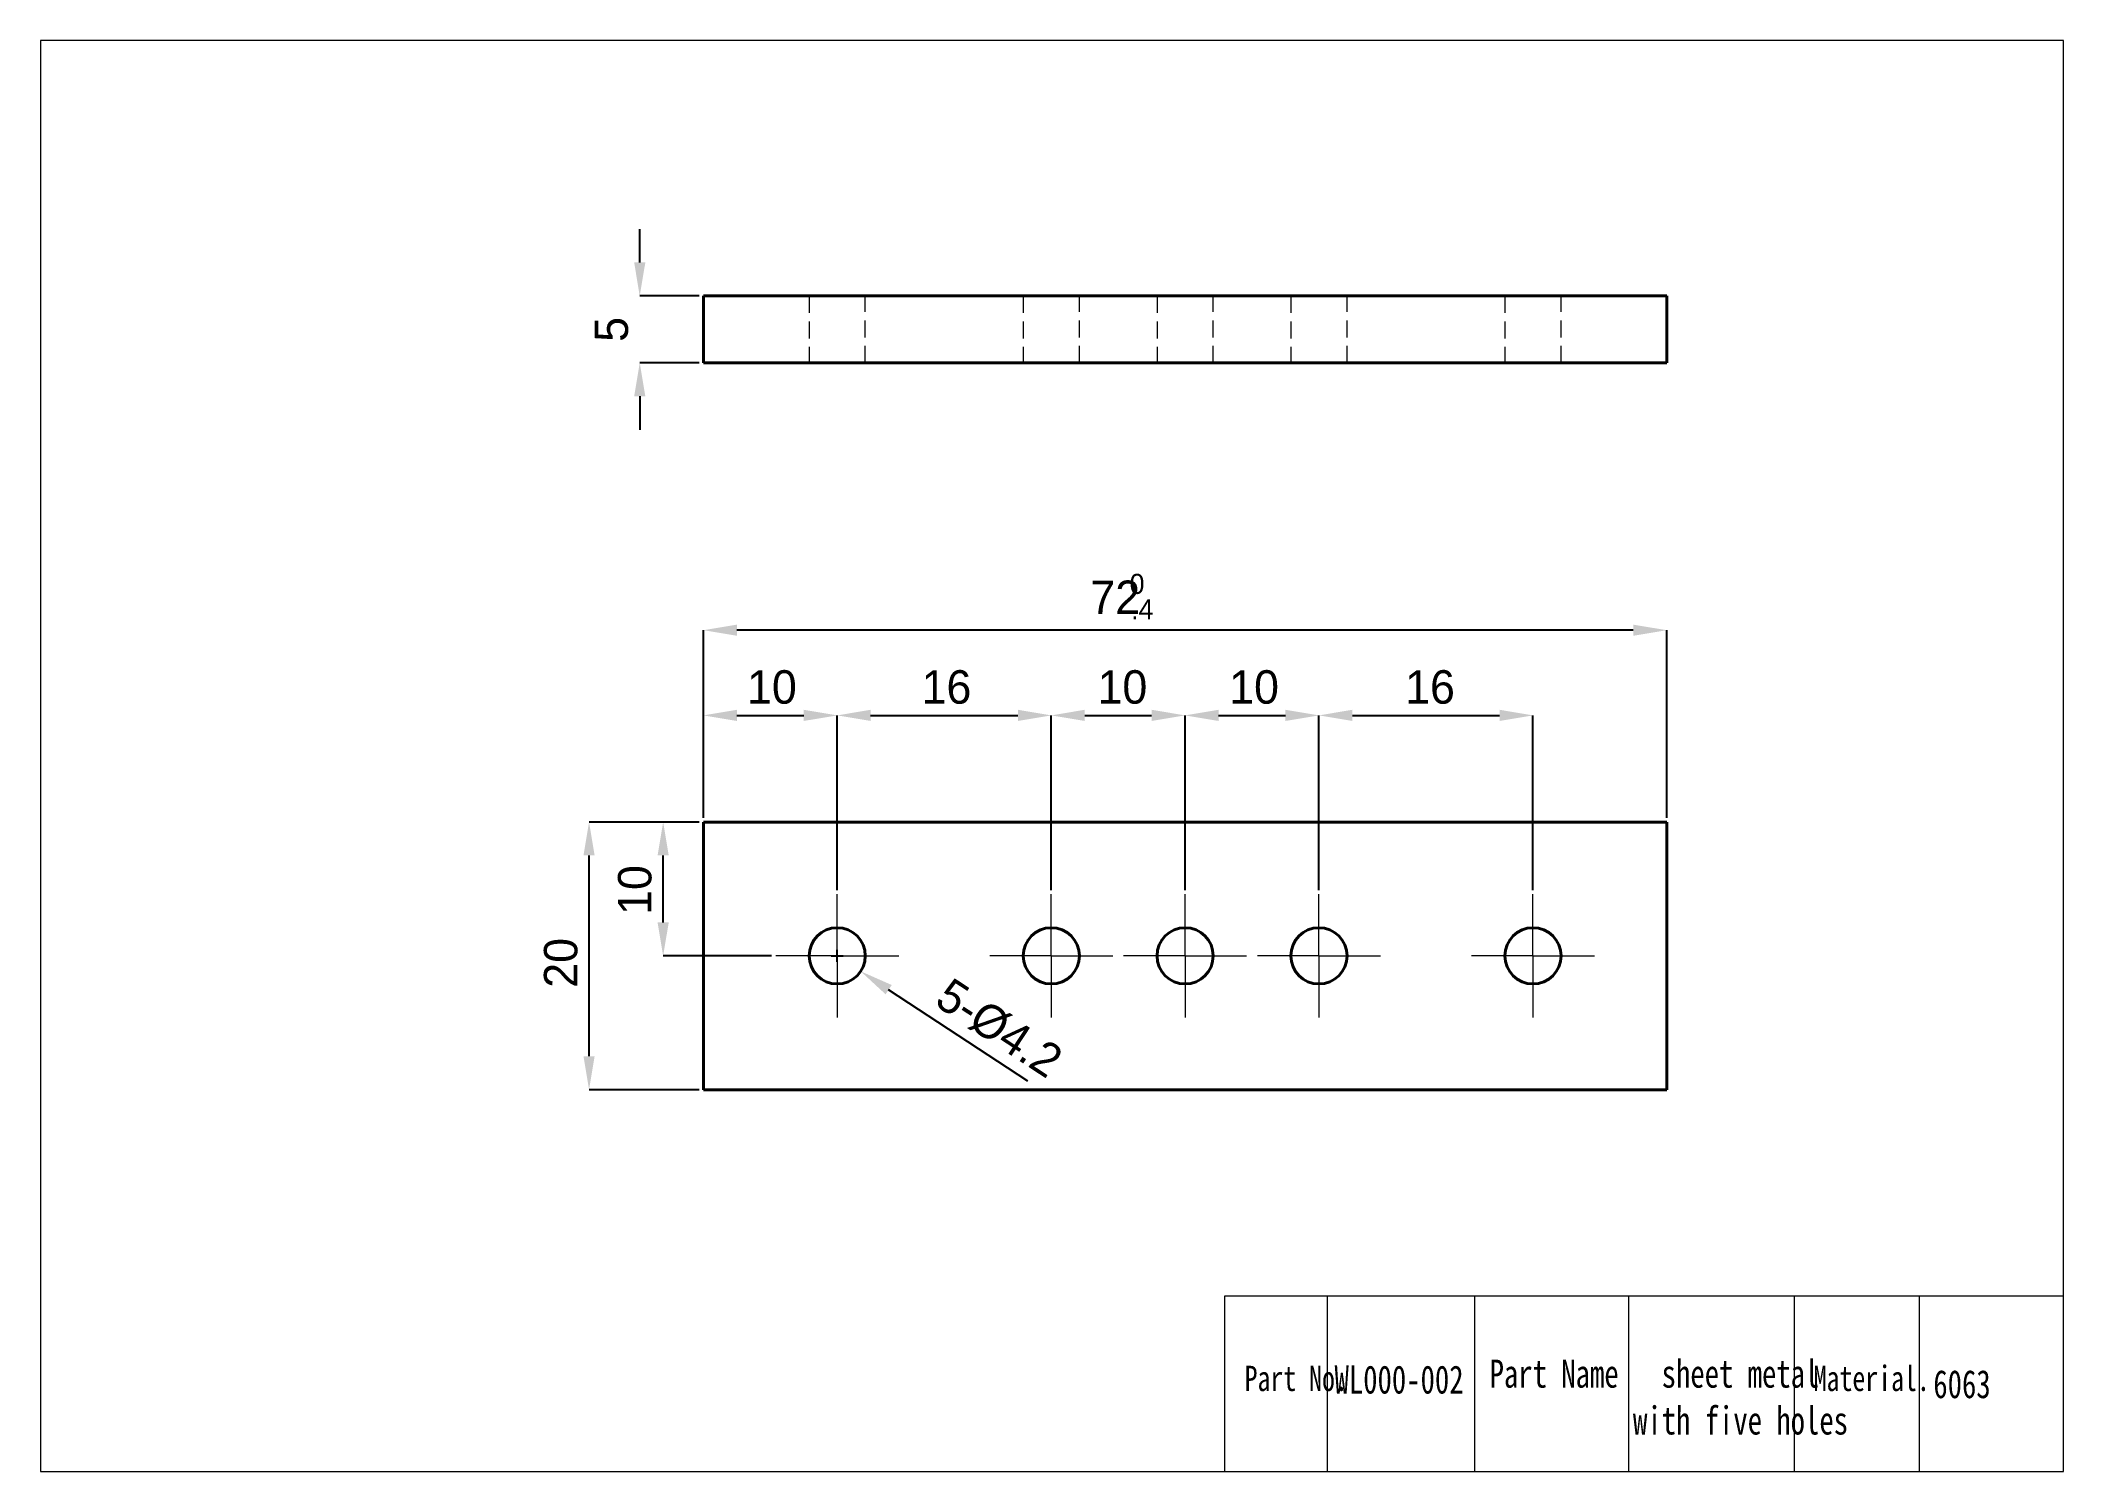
# Model space of a CAD drawing. Header units: millimetres. Extents: x 13.4 to 43.6, y 14.6 to 36.
import ezdxf

# ---------------------------------------------------------------- set-up
doc = ezdxf.new("R2010")
doc.units = ezdxf.units.MM
doc.header["$LTSCALE"] = 0.2
doc.linetypes.add('CENTERX2', pattern=[20.32, 12.7, -2.54, 2.54, -2.54])
doc.linetypes.add('HIDDEN', pattern=[1.905, 1.27, -0.635])
doc.layers.get('0').update_dxf_attribs({"lineweight": 18})
for name, color, linetype, lineweight in [('1轮廓实线层', 7, 'Continuous', 40), ('2细线层', 4, 'Continuous', 18), ('3中心线层', 1, 'CENTERX2', 18), ('4虚线层', 6, 'HIDDEN', 18), ('尺寸线层', 3, 'Continuous', 18)]:
    doc.layers.add(name, color=color, linetype=linetype, lineweight=lineweight)
doc.styles.add('SLDTEXTSTYLE1', font='')
doc.styles.get('SLDTEXTSTYLE1').set_extended_font_data('汉仪长仿宋体')
doc.dimstyles.new('SLDDIMSTYLE1', dxfattribs={"dimtxt": 0.7, "dimasz": 0.816, "dimexe": 0, "dimexo": 0.0625, "dimgap": 0.175, "dimtad": 1, "dimlfac": 5, "dimrnd": 1e-09, "dimzin": 12, "dimdsep": 46, "dimtxsty": 'SLDTEXTSTYLE1', "dimcen": 0.09, "dimdle": 1.632, "dimadec": 0, "dimazin": 3, "dimtfac": 1, "dimtofl": 0, "dimtmove": 0, "dimatfit": 3, "dimfxl": 1, "dimfrac": 2, "dimtolj": 1, "dimarcsym": 0})

# ---------------------------------------------------------------- blocks, each defined once
blk = doc.blocks.new('*X4')
at = {"layer": '2细线层', "linetype": 'Continuous'}
for points in [[(22.284, 32.653), (22.451, 32.653), (22.367, 32.153)], [(22.284, 30.653), (22.451, 30.653), (22.367, 31.153)]]:
    blk.add_hatch(color=0, dxfattribs=at).paths.add_polyline_path(points, flags=0)
at = {"layer": '2细线层', "color": 0, "linetype": 'Continuous', "lineweight": -2}
for p, q in [((22.367, 32.653), (22.367, 33.153)), ((23.257, 32.153), (22.367, 32.153)), ((23.257, 31.153), (22.367, 31.153)), ((22.367, 30.653), (22.367, 30.153))]:
    blk.add_line(p, q, dxfattribs=at)
at = {"layer": '2细线层', "color": 0, "linetype": 'Continuous', "lineweight": 0, "insert": (21.692, 31.653), "char_height": 0.5, "width": 0.98476, "attachment_point": 2, "rotation": 90, "style": 'SLDTEXTSTYLE1'}
blk.add_mtext('5', dxfattribs=at)
blk = doc.blocks.new('*X5')
at = {"layer": '2细线层', "linetype": 'Continuous'}
for points in [[(21.526, 23.792), (21.693, 23.792), (21.61, 24.292)], [(21.526, 20.792), (21.693, 20.792), (21.61, 20.292)]]:
    blk.add_hatch(color=0, dxfattribs=at).paths.add_polyline_path(points, flags=0)
at = {"layer": '2细线层', "color": 0, "linetype": 'Continuous', "lineweight": -2}
for p, q in [((23.257, 24.292), (21.61, 24.292)), ((21.61, 20.792), (21.61, 23.792)), ((23.257, 20.292), (21.61, 20.292))]:
    blk.add_line(p, q, dxfattribs=at)
at = {"layer": '2细线层', "color": 0, "linetype": 'Continuous', "lineweight": 0, "insert": (20.935, 22.187), "char_height": 0.5, "width": 0.98199, "attachment_point": 2, "rotation": 90, "style": 'SLDTEXTSTYLE1'}
blk.add_mtext('20', dxfattribs=at)
blk = doc.blocks.new('*X6')
at = {"layer": '2细线层', "linetype": 'Continuous'}
blk.add_hatch(color=0, dxfattribs=at).paths.add_polyline_path([(26.134, 21.856), (26.042, 21.717), (25.67, 22.061)], flags=0)
at = {"layer": '2细线层', "color": 0, "linetype": 'Continuous', "lineweight": -2}
for p, q in [((25.319, 22.202), (25.319, 22.382)), ((25.229, 22.292), (25.409, 22.292)), ((28.168, 20.418), (26.088, 21.786))]:
    blk.add_line(p, q, dxfattribs=at)
at = {"layer": '2细线层', "color": 0, "linetype": 'Continuous', "lineweight": 0, "insert": (27.028, 21.987), "char_height": 0.5, "width": 3.63273, "attachment_point": 1, "rotation": 326.6699, "style": 'SLDTEXTSTYLE1'}
blk.add_mtext('5-%%C4.2', dxfattribs=at)
blk = doc.blocks.new('*X7')
at = {"layer": '2细线层', "linetype": 'Continuous'}
for points in [[(22.634, 23.792), (22.801, 23.792), (22.717, 24.292)], [(22.634, 22.792), (22.801, 22.792), (22.717, 22.292)]]:
    blk.add_hatch(color=0, dxfattribs=at).paths.add_polyline_path(points, flags=0)
at = {"layer": '2细线层', "color": 0, "linetype": 'Continuous', "lineweight": -2}
for p, q in [((23.257, 24.292), (22.717, 24.292)), ((22.717, 22.792), (22.717, 23.792)), ((24.337, 22.292), (22.717, 22.292))]:
    blk.add_line(p, q, dxfattribs=at)
at = {"layer": '2细线层', "color": 0, "linetype": 'Continuous', "lineweight": 0, "insert": (22.042, 23.276), "char_height": 0.5, "width": 0.98199, "attachment_point": 2, "rotation": 90, "style": 'SLDTEXTSTYLE1'}
blk.add_mtext('10', dxfattribs=at)
blk = doc.blocks.new('*X8')
at = {"layer": '2细线层', "linetype": 'Continuous'}
for points in [[(23.819, 25.969), (23.819, 25.802), (23.319, 25.885)], [(24.819, 25.969), (24.819, 25.802), (25.319, 25.885)]]:
    blk.add_hatch(color=0, dxfattribs=at).paths.add_polyline_path(points, flags=0)
at = {"layer": '2细线层', "color": 0, "linetype": 'Continuous', "lineweight": -2}
for p, q in [((23.319, 24.354), (23.319, 25.885)), ((23.819, 25.885), (24.819, 25.885)), ((25.319, 23.274), (25.319, 25.885))]:
    blk.add_line(p, q, dxfattribs=at)
at = {"layer": '2细线层', "color": 0, "linetype": 'Continuous', "lineweight": 0, "insert": (24.343, 26.56), "char_height": 0.5, "width": 0.78532, "attachment_point": 2, "style": 'SLDTEXTSTYLE1'}
blk.add_mtext('10', dxfattribs=at)
blk = doc.blocks.new('*X9')
at = {"layer": '2细线层', "linetype": 'Continuous'}
for points in [[(25.819, 25.969), (25.819, 25.802), (25.319, 25.885)], [(28.019, 25.969), (28.019, 25.802), (28.519, 25.885)]]:
    blk.add_hatch(color=0, dxfattribs=at).paths.add_polyline_path(points, flags=0)
at = {"layer": '2细线层', "color": 0, "linetype": 'Continuous', "lineweight": -2}
for p, q in [((25.319, 23.274), (25.319, 25.885)), ((25.819, 25.885), (28.019, 25.885)), ((28.519, 23.274), (28.519, 25.885))]:
    blk.add_line(p, q, dxfattribs=at)
at = {"layer": '2细线层', "color": 0, "linetype": 'Continuous', "lineweight": 0, "insert": (26.952, 26.56), "char_height": 0.5, "width": 0.78255, "attachment_point": 2, "style": 'SLDTEXTSTYLE1'}
blk.add_mtext('16', dxfattribs=at)
blk = doc.blocks.new('*X10')
at = {"layer": '2细线层', "linetype": 'Continuous'}
for points in [[(29.019, 25.969), (29.019, 25.802), (28.519, 25.885)], [(30.019, 25.969), (30.019, 25.802), (30.519, 25.885)]]:
    blk.add_hatch(color=0, dxfattribs=at).paths.add_polyline_path(points, flags=0)
at = {"layer": '2细线层', "color": 0, "linetype": 'Continuous', "lineweight": -2}
for p, q in [((28.519, 23.274), (28.519, 25.885)), ((29.019, 25.885), (30.019, 25.885)), ((30.519, 23.274), (30.519, 25.885))]:
    blk.add_line(p, q, dxfattribs=at)
at = {"layer": '2细线层', "color": 0, "linetype": 'Continuous', "lineweight": 0, "insert": (29.582, 26.56), "char_height": 0.5, "width": 0.78532, "attachment_point": 2, "style": 'SLDTEXTSTYLE1'}
blk.add_mtext('10', dxfattribs=at)
blk = doc.blocks.new('*X11')
at = {"layer": '2细线层', "linetype": 'Continuous'}
for points in [[(31.019, 25.969), (31.019, 25.802), (30.519, 25.885)], [(32.019, 25.969), (32.019, 25.802), (32.519, 25.885)]]:
    blk.add_hatch(color=0, dxfattribs=at).paths.add_polyline_path(points, flags=0)
at = {"layer": '2细线层', "color": 0, "linetype": 'Continuous', "lineweight": -2}
for p, q in [((30.519, 23.274), (30.519, 25.885)), ((31.019, 25.885), (32.019, 25.885)), ((32.519, 23.274), (32.519, 25.885))]:
    blk.add_line(p, q, dxfattribs=at)
at = {"layer": '2细线层', "color": 0, "linetype": 'Continuous', "lineweight": 0, "insert": (31.55, 26.56), "char_height": 0.5, "width": 0.78532, "attachment_point": 2, "style": 'SLDTEXTSTYLE1'}
blk.add_mtext('10', dxfattribs=at)
blk = doc.blocks.new('*X12')
at = {"layer": '2细线层', "linetype": 'Continuous'}
for points in [[(33.019, 25.969), (33.019, 25.802), (32.519, 25.885)], [(35.219, 25.969), (35.219, 25.802), (35.719, 25.885)]]:
    blk.add_hatch(color=0, dxfattribs=at).paths.add_polyline_path(points, flags=0)
at = {"layer": '2细线层', "color": 0, "linetype": 'Continuous', "lineweight": -2}
for p, q in [((32.519, 23.274), (32.519, 25.885)), ((33.019, 25.885), (35.219, 25.885)), ((35.719, 23.274), (35.719, 25.885))]:
    blk.add_line(p, q, dxfattribs=at)
at = {"layer": '2细线层', "color": 0, "linetype": 'Continuous', "lineweight": 0, "insert": (34.18, 26.56), "char_height": 0.5, "width": 0.78255, "attachment_point": 2, "style": 'SLDTEXTSTYLE1'}
blk.add_mtext('16', dxfattribs=at)
blk = doc.blocks.new('*X14')
at = {"layer": '2细线层', "color": 0, "linetype": 'Continuous', "lineweight": 0, "char_height": 0.5, "attachment_point": 1, "style": 'SLDTEXTSTYLE1'}
for s, insert, width in [('72', (29.103, 27.9), 3.83657), ('{\\H0.6x; 0}', (29.578, 28), 1.93629), ('{\\H0.6x;-.4}', (29.578, 27.621), 1.93629)]:
    blk.add_mtext(s, dxfattribs=dict(at, insert=insert, width=width))
blk = doc.blocks.new('*X13')
at = {"layer": '2细线层', "linetype": 'Continuous'}
for points in [[(23.819, 27.241), (23.819, 27.075), (23.319, 27.158)], [(37.219, 27.241), (37.219, 27.075), (37.719, 27.158)]]:
    blk.add_hatch(color=0, dxfattribs=at).paths.add_polyline_path(points, flags=0)
at = {"layer": '2细线层', "color": 0, "linetype": 'Continuous', "lineweight": -2}
for p, q in [((23.319, 24.354), (23.319, 27.158)), ((37.219, 27.158), (23.819, 27.158)), ((37.719, 24.354), (37.719, 27.158))]:
    blk.add_line(p, q, dxfattribs=at)
at = {"layer": '2细线层', "color": 0, "linetype": 'Continuous', "lineweight": 0}
blk.add_blockref('*X14', (0, 0), dxfattribs=at)
blk = doc.blocks.new('SW_CENTERMARKSYMBOL_0')
at = {"layer": '3中心线层', "color": 0, "linetype": 'CENTERX2', "lineweight": 0}
for p, q in [((0, 0.5), (0, 0.92)), ((0, 0), (0, 0.5)), ((-0.5, 0), (-0.92, 0)), ((0, 0), (-0.5, 0)), ((0, 0), (0, -0.5)), ((0, 0), (0.5, 0)), ((0.5, 0), (0.92, 0)), ((0, -0.5), (0, -0.92))]:
    blk.add_line(p, q, dxfattribs=at)
blk = doc.blocks.new('SW_CENTERMARKSYMBOL_1')
at = {"layer": '3中心线层', "color": 0, "linetype": 'CENTERX2', "lineweight": 0}
for p, q in [((0, 0.5), (0, 0.92)), ((0, 0), (0, 0.5)), ((-0.5, 0), (-0.92, 0)), ((0, 0), (-0.5, 0)), ((0, 0), (0, -0.5)), ((0, 0), (0.5, 0)), ((0.5, 0), (0.92, 0)), ((0, -0.5), (0, -0.92))]:
    blk.add_line(p, q, dxfattribs=at)
blk = doc.blocks.new('SW_CENTERMARKSYMBOL_2')
at = {"layer": '3中心线层', "color": 0, "linetype": 'CENTERX2', "lineweight": 0}
for p, q in [((0, 0.5), (0, 0.92)), ((0, 0), (0, 0.5)), ((-0.5, 0), (-0.92, 0)), ((0, 0), (-0.5, 0)), ((0, 0), (0, -0.5)), ((0, 0), (0.5, 0)), ((0.5, 0), (0.92, 0)), ((0, -0.5), (0, -0.92))]:
    blk.add_line(p, q, dxfattribs=at)
blk = doc.blocks.new('SW_CENTERMARKSYMBOL_3')
at = {"layer": '3中心线层', "color": 0, "linetype": 'CENTERX2', "lineweight": 0}
for p, q in [((0, 0.5), (0, 0.92)), ((0, 0), (0, 0.5)), ((-0.5, 0), (-0.92, 0)), ((0, 0), (-0.5, 0)), ((0, 0), (0, -0.5)), ((0, 0), (0.5, 0)), ((0.5, 0), (0.92, 0)), ((0, -0.5), (0, -0.92))]:
    blk.add_line(p, q, dxfattribs=at)
blk = doc.blocks.new('SW_CENTERMARKSYMBOL_4')
at = {"layer": '3中心线层', "color": 0, "linetype": 'CENTERX2', "lineweight": 0}
for p, q in [((0, 0.5), (0, 0.92)), ((0, 0), (0, 0.5)), ((-0.5, 0), (-0.92, 0)), ((0, 0), (-0.5, 0)), ((0, 0), (0, -0.5)), ((0, 0), (0.5, 0)), ((0.5, 0), (0.92, 0)), ((0, -0.5), (0, -0.92))]:
    blk.add_line(p, q, dxfattribs=at)

msp = doc.modelspace()

# ---------------------------------------------------------------- linework, layer by layer
for p, q in [((43.6495, 35.9703), (13.4095, 35.9703)), ((13.4095, 35.9703), (13.4095, 14.5863)), ((43.6495, 14.5863), (43.6495, 35.9703)), ((43.6495, 17.2052), (31.1083, 17.2052)), ((31.1083, 17.2052), (31.1083, 14.5863)), ((32.6417, 17.2052), (32.6417, 14.5863)), ((34.8453, 17.2052), (34.8453, 14.5863)), ((37.1465, 17.2052), (37.1465, 14.5863)), ((39.6229, 17.2052), (39.6229, 14.5863)), ((41.4935, 17.2052), (41.4935, 14.5863)), ((43.6495, 14.5863), (43.6495, 17.2052)), ((13.4095, 14.5863), (43.6495, 14.5863)), ((32.1532, 14.5863), (43.6495, 14.5863))]:
    msp.add_line(p, q)
at = {"layer": '1轮廓实线层', "linetype": 'Continuous', "lineweight": 40}
for p, q in [((23.3192, 31.1527), (23.3192, 32.1527)), ((37.7192, 32.1527), (23.3192, 32.1527)), ((37.7192, 31.1527), (37.7192, 32.1527)), ((23.3192, 31.1527), (37.7192, 31.1527)), ((23.3192, 24.2919), (37.7192, 24.2919)), ((23.3192, 20.2919), (23.3192, 24.2919)), ((37.7192, 24.2919), (37.7192, 20.2919)), ((37.7192, 20.2919), (23.3192, 20.2919))]:
    msp.add_line(p, q, dxfattribs=at)
for centre in [(25.3192, 22.2919), (28.5192, 22.2919), (30.5192, 22.2919), (32.5192, 22.2919), (35.7192, 22.2919)]:
    msp.add_circle(centre, 0.42, dxfattribs=at)
at = {"layer": '4虚线层', "color": 6, "linetype": 'HIDDEN', "lineweight": 0}
for p, q in [((24.8992, 32.1527), (24.8992, 31.1527)), ((25.7392, 31.1527), (25.7392, 32.1527)), ((28.0992, 32.1527), (28.0992, 31.1527)), ((28.9392, 31.1527), (28.9392, 32.1527)), ((30.0992, 32.1527), (30.0992, 31.1527)), ((30.9392, 31.1527), (30.9392, 32.1527)), ((32.0992, 32.1527), (32.0992, 31.1527)), ((32.9392, 31.1527), (32.9392, 32.1527)), ((35.2992, 32.1527), (35.2992, 31.1527)), ((36.1392, 31.1527), (36.1392, 32.1527))]:
    msp.add_line(p, q, dxfattribs=at)

# ---------------------------------------------------------------- block references
at = {"layer": '3中心线层', "color": 1, "linetype": 'CENTERX2', "lineweight": 0}
for name, p in [('SW_CENTERMARKSYMBOL_1', (25.3192, 22.2919)), ('SW_CENTERMARKSYMBOL_2', (28.5192, 22.2919)), ('SW_CENTERMARKSYMBOL_0', (30.5192, 22.2919)), ('SW_CENTERMARKSYMBOL_4', (32.5192, 22.2919)), ('SW_CENTERMARKSYMBOL_3', (35.7192, 22.2919))]:
    msp.add_blockref(name, p, dxfattribs=at)

# ---------------------------------------------------------------- texts
at = {"attachment_point": 1}
for s, width, gutter_width, heights, insert, char_height in [('{\\fHYSWLongFangSong|b1|i0|c134|p2;Part No.}', 24.366564, 17.5, [3.5], (31.4087, 16.1676), 0.378), ('{\\fHYSWLongFangSong|b1|i0|c134|p2;Part Name   sheet metal \\P          with five holes}', 68.540777, 35, [0], (35.071, 16.2595), 0.42), ('{\\fHYSWLongFangSong|b1|i0|c134|p2;Material.}', 24.366564, 17.5, [3.5], (39.9151, 16.1676), 0.378)]:
    msp.add_mtext_dynamic_manual_height_columns(s, width=width, gutter_width=gutter_width, heights=heights, dxfattribs=dict(at, insert=insert, char_height=char_height))
at = {"layer": '尺寸线层', "char_height": 0.42, "attachment_point": 1}
for s, insert, width in [('{\\fhyswlongfangsong|b1|i0|c134|p2;\\C7;WL000-002}', (32.7529, 16.1711), 1.896816), ('{\\fhyswlongfangsong|b1|i0|c134|p2;\\C7;6063}', (41.7031, 16.103), 1.885458)]:
    msp.add_mtext(s, dxfattribs=dict(at, insert=insert, width=width))

# ---------------------------------------------------------------- dimensions: what is measured, and where the dimension line sits
at = {"layer": '2细线层', "color": 4, "linetype": 'Continuous', "lineweight": 0}
for base, p1, p2, picture, middle in [((22.3674, 32.1527), (23.3192, 31.1527), (23.3192, 32.1527), '*X4', (22.3674, 31.6527)), ((21.6097, 24.2919), (23.3192, 20.2919), (23.3192, 24.2919), '*X5', (21.6097, 22.1872)), ((22.7172, 24.2919), (24.3992, 22.2919), (23.3192, 24.2919), '*X7', (22.7172, 23.2763))]:
    dim = msp.add_linear_dim(base=base, p1=p1, p2=p2, angle=90, dimstyle='SLDDIMSTYLE1', override={"dimtxt": 0.5, "dimasz": 0.5, "dimsah": 1, "dimdle": 1, "dimtzin": 12}, dxfattribs=at)
    dim.commit()
    dim.dimension.update_dxf_attribs({"geometry": picture, "text_midpoint": middle, "dimtype": 160})
for base, p1, p2, override, picture, middle in [((23.3192, 27.158), (37.7192, 24.2919), (23.3192, 24.2919), {"dimtxt": 0.5, "dimasz": 0.5, "dimsah": 1, "dimdle": 1, "dimtol": 1, "dimtp": 0, "dimtm": 0.4, "dimtfac": 0.6, "dimtdec": 1, "dimtzin": 12}, '*X13', (29.5823, 27.158)), ((25.3192, 25.8855), (23.3192, 24.2919), (25.3192, 23.2119), {"dimtxt": 0.5, "dimasz": 0.5, "dimsah": 1, "dimdle": 1, "dimtzin": 12}, '*X8', (24.3426, 25.8855)), ((28.5192, 25.8855), (25.3192, 23.2119), (28.5192, 23.2119), {"dimtxt": 0.5, "dimasz": 0.5, "dimsah": 1, "dimdle": 1, "dimtzin": 12}, '*X9', (26.9518, 25.8855)), ((30.5192, 25.8855), (28.5192, 23.2119), (30.5192, 23.2119), {"dimtxt": 0.5, "dimasz": 0.5, "dimsah": 1, "dimdle": 1, "dimtzin": 12}, '*X10', (29.5823, 25.8855)), ((32.5192, 25.8855), (30.5192, 23.2119), (32.5192, 23.2119), {"dimtxt": 0.5, "dimasz": 0.5, "dimsah": 1, "dimdle": 1, "dimtzin": 12}, '*X11', (31.5499, 25.8855)), ((35.7192, 25.8855), (32.5192, 23.2119), (35.7192, 23.2119), {"dimtxt": 0.5, "dimasz": 0.5, "dimsah": 1, "dimdle": 1, "dimtzin": 12}, '*X12', (34.1804, 25.8855))]:
    dim = msp.add_linear_dim(base=base, p1=p1, p2=p2, dimstyle='SLDDIMSTYLE1', override=override, dxfattribs=at)
    dim.commit()
    dim.dimension.update_dxf_attribs({"geometry": picture, "text_midpoint": middle, "dimtype": 160})
dim = msp.add_diameter_dim_2p(p1=(24.9683, 22.5227), p2=(25.6701, 22.0612), text='5-<>', dimstyle='SLDDIMSTYLE1', override={"dimtxt": 0.5, "dimasz": 0.5, "dimpost": '%%C<>', "dimsah": 1, "dimdle": 1, "dimtzin": 12}, dxfattribs=at)
dim.commit()
dim.dimension.update_dxf_attribs({"geometry": '*X6', "text_midpoint": (27.3369, 20.965), "dimtype": 163})

doc.saveas('drawing.dxf')
